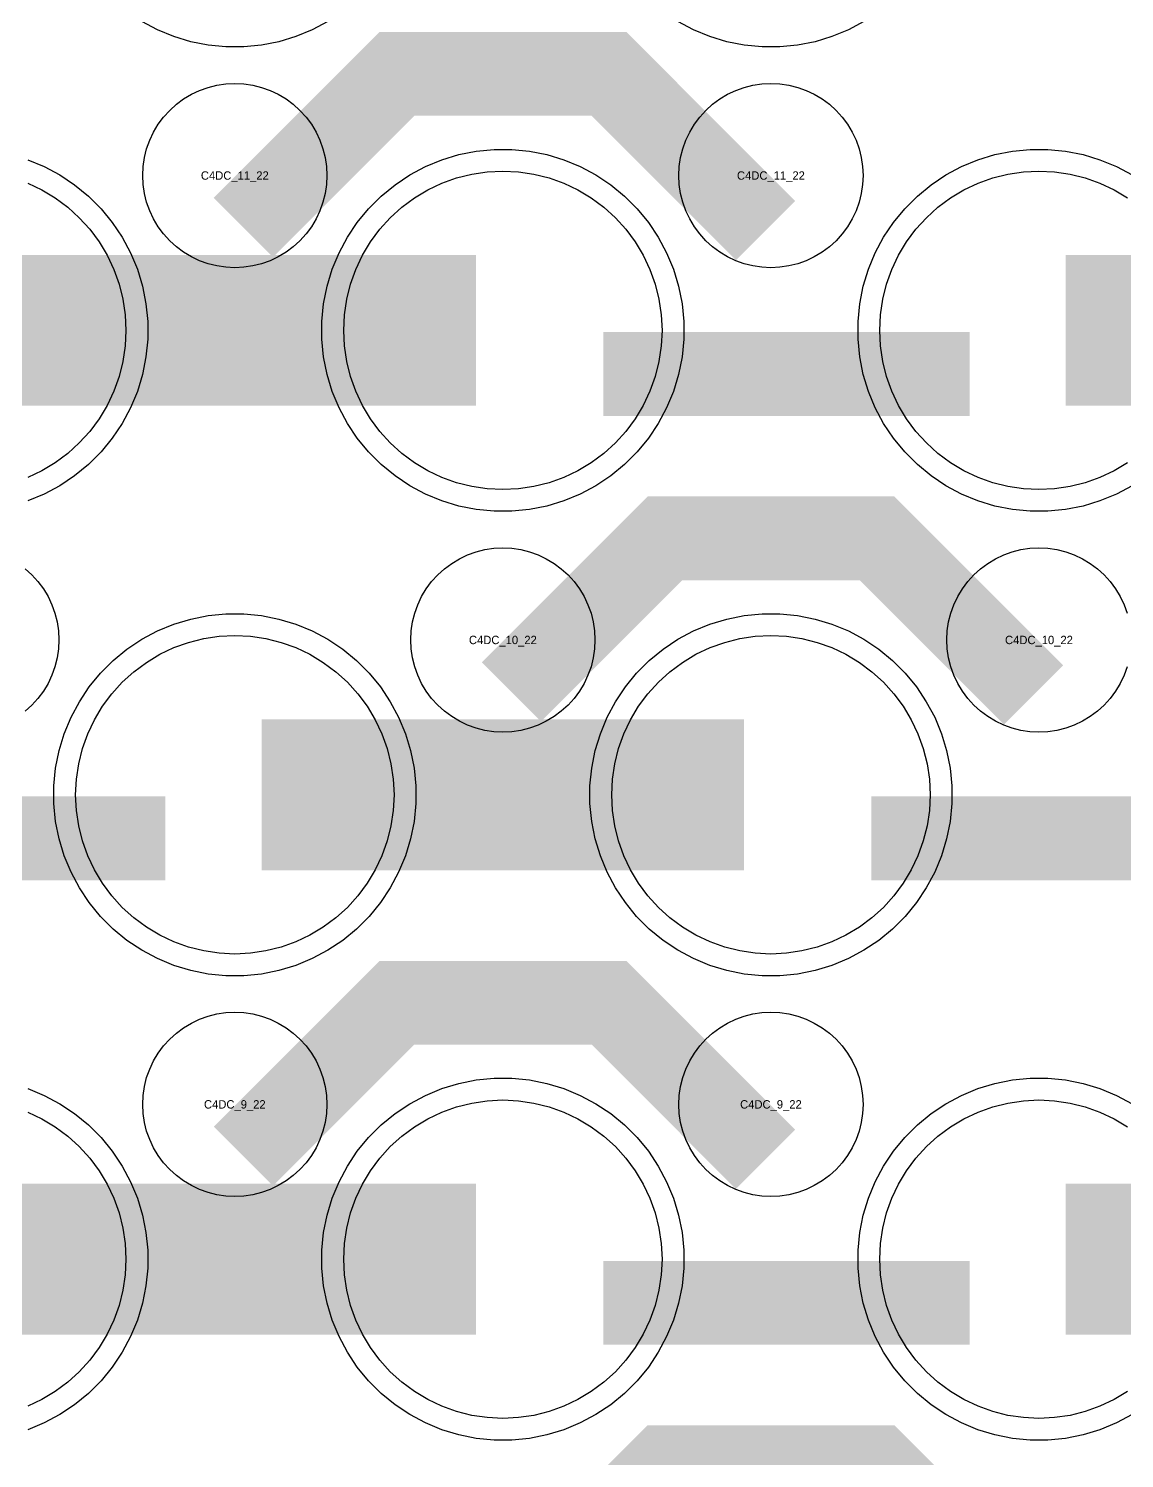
# Model space of a CAD drawing. Extents: x -11880 to 11880, y -14992 to 14992.
# Drawn here: x -5021.5 to -4694.5, y -13651.9 to -13225.3 of the extents above; entities that cross this region are included whole.
import ezdxf
from ezdxf.enums import TextEntityAlignment as Align

# ---------------------------------------------------------------- set-up
doc = ezdxf.new("R2010")
doc.units = 0
doc.header["$MEASUREMENT"] = 0
for name, color, linetype in [('GDS_775_DT_237', 138, 'CONTINUOUS'), ('RDL1_FS', 34, 'CONTINUOUS'), ('RDL_BS', 160, 'CONTINUOUS')]:
    doc.layers.add(name, color=color, linetype=linetype)

msp = doc.modelspace()

# ---------------------------------------------------------------- linework, layer by layer
at = {"layer": 'RDL1_FS'}
for points in [[(-4880, -13362.869), (-4884.657, -13362.64), (-4889.268, -13361.956), (-4893.791, -13360.824), (-4898.181, -13359.252), (-4902.395, -13357.26), (-4906.395, -13354.862), (-4910.14, -13352.084), (-4913.594, -13348.954), (-4916.724, -13345.5), (-4919.502, -13341.755), (-4921.9, -13337.755), (-4923.892, -13333.541), (-4925.464, -13329.151), (-4926.596, -13324.628), (-4927.28, -13320.017), (-4927.509, -13315.36), (-4927.28, -13310.703), (-4926.596, -13306.092), (-4925.464, -13301.569), (-4923.892, -13297.179), (-4921.9, -13292.965), (-4919.502, -13288.965), (-4916.724, -13285.22), (-4913.594, -13281.766), (-4910.14, -13278.636), (-4906.395, -13275.858), (-4902.395, -13273.46), (-4898.181, -13271.468), (-4893.791, -13269.896), (-4889.268, -13268.764), (-4884.657, -13268.08), (-4880, -13267.851), (-4875.343, -13268.08), (-4870.732, -13268.764), (-4866.209, -13269.896), (-4861.819, -13271.468), (-4857.605, -13273.46), (-4853.605, -13275.858), (-4849.86, -13278.636), (-4846.406, -13281.766), (-4843.276, -13285.22), (-4840.498, -13288.965), (-4838.1, -13292.965), (-4836.108, -13297.179), (-4834.536, -13301.569), (-4833.404, -13306.092), (-4832.72, -13310.703), (-4832.491, -13315.36), (-4832.72, -13320.017), (-4833.404, -13324.628), (-4834.536, -13329.151), (-4836.108, -13333.541), (-4838.1, -13337.755), (-4840.498, -13341.755), (-4843.276, -13345.5), (-4846.406, -13348.954), (-4849.86, -13352.084), (-4853.605, -13354.862), (-4857.605, -13357.26), (-4861.819, -13359.252), (-4866.209, -13360.824), (-4870.732, -13361.956), (-4875.343, -13362.64)], [(-4960, -13501.434), (-4964.657, -13501.205), (-4969.268, -13500.521), (-4973.791, -13499.389), (-4978.181, -13497.817), (-4982.395, -13495.825), (-4986.395, -13493.427), (-4990.14, -13490.649), (-4993.594, -13487.519), (-4996.724, -13484.065), (-4999.502, -13480.32), (-5001.9, -13476.32), (-5003.892, -13472.106), (-5005.464, -13467.716), (-5006.596, -13463.193), (-5007.28, -13458.582), (-5007.509, -13453.925), (-5007.28, -13449.268), (-5006.596, -13444.657), (-5005.464, -13440.134), (-5003.892, -13435.744), (-5001.9, -13431.53), (-4999.502, -13427.53), (-4996.724, -13423.785), (-4993.594, -13420.331), (-4990.14, -13417.201), (-4986.395, -13414.423), (-4982.395, -13412.025), (-4978.181, -13410.033), (-4973.791, -13408.461), (-4969.268, -13407.329), (-4964.657, -13406.645), (-4960, -13406.416), (-4955.343, -13406.645), (-4950.732, -13407.329), (-4946.209, -13408.461), (-4941.819, -13410.033), (-4937.605, -13412.025), (-4933.605, -13414.423), (-4929.86, -13417.201), (-4926.406, -13420.331), (-4923.276, -13423.785), (-4920.498, -13427.53), (-4918.1, -13431.53), (-4916.108, -13435.744), (-4914.536, -13440.134), (-4913.404, -13444.657), (-4912.72, -13449.268), (-4912.491, -13453.925), (-4912.72, -13458.582), (-4913.404, -13463.193), (-4914.536, -13467.716), (-4916.108, -13472.106), (-4918.1, -13476.32), (-4920.498, -13480.32), (-4923.276, -13484.065), (-4926.406, -13487.519), (-4929.86, -13490.649), (-4933.605, -13493.427), (-4937.605, -13495.825), (-4941.819, -13497.817), (-4946.209, -13499.389), (-4950.732, -13500.521), (-4955.343, -13501.205)], [(-4800, -13501.434), (-4804.657, -13501.205), (-4809.268, -13500.521), (-4813.791, -13499.389), (-4818.181, -13497.817), (-4822.395, -13495.825), (-4826.395, -13493.427), (-4830.14, -13490.649), (-4833.594, -13487.519), (-4836.724, -13484.065), (-4839.502, -13480.32), (-4841.9, -13476.32), (-4843.892, -13472.106), (-4845.464, -13467.716), (-4846.596, -13463.193), (-4847.28, -13458.582), (-4847.509, -13453.925), (-4847.28, -13449.268), (-4846.596, -13444.657), (-4845.464, -13440.134), (-4843.892, -13435.744), (-4841.9, -13431.53), (-4839.502, -13427.53), (-4836.724, -13423.785), (-4833.594, -13420.331), (-4830.14, -13417.201), (-4826.395, -13414.423), (-4822.395, -13412.025), (-4818.181, -13410.033), (-4813.791, -13408.461), (-4809.268, -13407.329), (-4804.657, -13406.645), (-4800, -13406.416), (-4795.343, -13406.645), (-4790.732, -13407.329), (-4786.209, -13408.461), (-4781.819, -13410.033), (-4777.605, -13412.025), (-4773.605, -13414.423), (-4769.86, -13417.201), (-4766.406, -13420.331), (-4763.276, -13423.785), (-4760.498, -13427.53), (-4758.1, -13431.53), (-4756.108, -13435.744), (-4754.536, -13440.134), (-4753.404, -13444.657), (-4752.72, -13449.268), (-4752.491, -13453.925), (-4752.72, -13458.582), (-4753.404, -13463.193), (-4754.536, -13467.716), (-4756.108, -13472.106), (-4758.1, -13476.32), (-4760.498, -13480.32), (-4763.276, -13484.065), (-4766.406, -13487.519), (-4769.86, -13490.649), (-4773.605, -13493.427), (-4777.605, -13495.825), (-4781.819, -13497.817), (-4786.209, -13499.389), (-4790.732, -13500.521), (-4795.343, -13501.205)]]:
    msp.add_lwpolyline(points, close=True, dxfattribs=at)
for points in [[(-4693.605, -13354.862), (-4697.605, -13357.26), (-4701.819, -13359.252), (-4706.209, -13360.824), (-4710.732, -13361.956), (-4715.343, -13362.64), (-4720, -13362.869), (-4724.657, -13362.64), (-4729.268, -13361.956), (-4733.791, -13360.824), (-4738.181, -13359.252), (-4742.395, -13357.26), (-4746.395, -13354.862), (-4750.14, -13352.084), (-4753.594, -13348.954), (-4756.724, -13345.5), (-4759.502, -13341.755), (-4761.9, -13337.755), (-4763.892, -13333.541), (-4765.464, -13329.151), (-4766.596, -13324.628), (-4767.28, -13320.017), (-4767.509, -13315.36), (-4767.28, -13310.703), (-4766.596, -13306.092), (-4765.464, -13301.569), (-4763.892, -13297.179), (-4761.9, -13292.965), (-4759.502, -13288.965), (-4756.724, -13285.22), (-4753.594, -13281.766), (-4750.14, -13278.636), (-4746.395, -13275.858), (-4742.395, -13273.46), (-4738.181, -13271.468), (-4733.791, -13269.896), (-4729.268, -13268.764), (-4724.657, -13268.08), (-4720, -13267.851), (-4715.343, -13268.08), (-4710.732, -13268.764), (-4706.209, -13269.896), (-4701.819, -13271.468), (-4697.605, -13273.46), (-4693.605, -13275.858)], [(-5021.819, -13271.468), (-5017.605, -13273.46), (-5013.605, -13275.858), (-5009.86, -13278.636), (-5006.406, -13281.766), (-5003.276, -13285.22), (-5000.498, -13288.965), (-4998.1, -13292.965), (-4996.108, -13297.179), (-4994.536, -13301.569), (-4993.404, -13306.092), (-4992.72, -13310.703), (-4992.491, -13315.36), (-4992.72, -13320.017), (-4993.404, -13324.628), (-4994.536, -13329.151), (-4996.108, -13333.541), (-4998.1, -13337.755), (-5000.498, -13341.755), (-5003.276, -13345.5), (-5006.406, -13348.954), (-5009.86, -13352.084), (-5013.605, -13354.862), (-5017.605, -13357.26), (-5021.819, -13359.252)]]:
    msp.add_lwpolyline(points, dxfattribs=at)
for points in [[(-5031.998, -13315.36, 45, 45, 0), (-4959.998, -13315.36, 45, 45, 0)], [(-4959.998, -13315.36, 45, 45, 0), (-4887.998, -13315.36, 45, 45, 0)], [(-4711.998, -13315.36, 45, 45, 0), (-4639.998, -13315.36, 45, 45, 0)], [(-4951.998, -13453.925, 45, 45, 0), (-4879.998, -13453.925, 45, 45, 0)], [(-4879.998, -13453.925, 45, 45, 0), (-4807.998, -13453.925, 45, 45, 0)]]:
    msp.add_lwpolyline(points, format="xyseb", dxfattribs=at)
at = {"layer": 'RDL1_FS', "color": 241, "true_color": 0xf7abae}
for points in [[(-5021.819, -13548.593), (-5017.605, -13550.585), (-5013.605, -13552.983), (-5009.86, -13555.761), (-5006.406, -13558.891), (-5003.276, -13562.345), (-5000.498, -13566.09), (-4998.1, -13570.09), (-4996.108, -13574.304), (-4994.536, -13578.694), (-4993.404, -13583.217), (-4992.72, -13587.828), (-4992.491, -13592.485), (-4992.72, -13597.142), (-4993.404, -13601.753), (-4994.536, -13606.276), (-4996.108, -13610.666), (-4998.1, -13614.88), (-5000.498, -13618.88), (-5003.276, -13622.625), (-5006.406, -13626.079), (-5009.86, -13629.209), (-5013.605, -13631.987), (-5017.605, -13634.385), (-5021.819, -13636.377)], [(-4693.605, -13631.987), (-4697.605, -13634.385), (-4701.819, -13636.377), (-4706.209, -13637.949), (-4710.732, -13639.081), (-4715.343, -13639.765), (-4720, -13639.994), (-4724.657, -13639.765), (-4729.268, -13639.081), (-4733.791, -13637.949), (-4738.181, -13636.377), (-4742.395, -13634.385), (-4746.395, -13631.987), (-4750.14, -13629.209), (-4753.594, -13626.079), (-4756.724, -13622.625), (-4759.502, -13618.88), (-4761.9, -13614.88), (-4763.892, -13610.666), (-4765.464, -13606.276), (-4766.596, -13601.753), (-4767.28, -13597.142), (-4767.509, -13592.485), (-4767.28, -13587.828), (-4766.596, -13583.217), (-4765.464, -13578.694), (-4763.892, -13574.304), (-4761.9, -13570.09), (-4759.502, -13566.09), (-4756.724, -13562.345), (-4753.594, -13558.891), (-4750.14, -13555.761), (-4746.395, -13552.983), (-4742.395, -13550.585), (-4738.181, -13548.593), (-4733.791, -13547.021), (-4729.268, -13545.889), (-4724.657, -13545.205), (-4720, -13544.976), (-4715.343, -13545.205), (-4710.732, -13545.889), (-4706.209, -13547.021), (-4701.819, -13548.593), (-4697.605, -13550.585), (-4693.605, -13552.983)]]:
    msp.add_lwpolyline(points, dxfattribs=at)
msp.add_lwpolyline([(-4880, -13639.994), (-4884.657, -13639.765), (-4889.268, -13639.081), (-4893.791, -13637.949), (-4898.181, -13636.377), (-4902.395, -13634.385), (-4906.395, -13631.987), (-4910.14, -13629.209), (-4913.594, -13626.079), (-4916.724, -13622.625), (-4919.502, -13618.88), (-4921.9, -13614.88), (-4923.892, -13610.666), (-4925.464, -13606.276), (-4926.596, -13601.753), (-4927.28, -13597.142), (-4927.509, -13592.485), (-4927.28, -13587.828), (-4926.596, -13583.217), (-4925.464, -13578.694), (-4923.892, -13574.304), (-4921.9, -13570.09), (-4919.502, -13566.09), (-4916.724, -13562.345), (-4913.594, -13558.891), (-4910.14, -13555.761), (-4906.395, -13552.983), (-4902.395, -13550.585), (-4898.181, -13548.593), (-4893.791, -13547.021), (-4889.268, -13545.889), (-4884.657, -13545.205), (-4880, -13544.976), (-4875.343, -13545.205), (-4870.732, -13545.889), (-4866.209, -13547.021), (-4861.819, -13548.593), (-4857.605, -13550.585), (-4853.605, -13552.983), (-4849.86, -13555.761), (-4846.406, -13558.891), (-4843.276, -13562.345), (-4840.498, -13566.09), (-4838.1, -13570.09), (-4836.108, -13574.304), (-4834.536, -13578.694), (-4833.404, -13583.217), (-4832.72, -13587.828), (-4832.491, -13592.485), (-4832.72, -13597.142), (-4833.404, -13601.753), (-4834.536, -13606.276), (-4836.108, -13610.666), (-4838.1, -13614.88), (-4840.498, -13618.88), (-4843.276, -13622.625), (-4846.406, -13626.079), (-4849.86, -13629.209), (-4853.605, -13631.987), (-4857.605, -13634.385), (-4861.819, -13636.377), (-4866.209, -13637.949), (-4870.732, -13639.081), (-4875.343, -13639.765)], close=True, dxfattribs=at)
for points in [[(-5031.998, -13592.485, 45, 45, 0), (-4959.998, -13592.485, 45, 45, 0)], [(-4959.998, -13592.485, 45, 45, 0), (-4887.998, -13592.485, 45, 45, 0)], [(-4711.998, -13592.485, 45, 45, 0), (-4639.998, -13592.485, 45, 45, 0)]]:
    msp.add_lwpolyline(points, format="xyseb", dxfattribs=at)
at = {"layer": 'RDL_BS'}
for points in [[(-4932.223, -13223.178), (-4936.885, -13225.67), (-4941.795, -13227.701), (-4946.835, -13229.232), (-4952.062, -13230.278), (-4957.356, -13230.795), (-4962.644, -13230.795), (-4967.938, -13230.278), (-4973.165, -13229.232), (-4978.205, -13227.701), (-4983.115, -13225.67), (-4987.777, -13223.178)], [(-4772.223, -13223.178), (-4776.885, -13225.67), (-4781.795, -13227.701), (-4786.835, -13229.232), (-4792.062, -13230.278), (-4797.356, -13230.795), (-4802.644, -13230.795), (-4807.938, -13230.278), (-4813.165, -13229.232), (-4818.205, -13227.701), (-4823.115, -13225.67), (-4827.777, -13223.178)], [(-4692.223, -13361.743), (-4696.885, -13364.235), (-4701.795, -13366.266), (-4706.835, -13367.797), (-4712.062, -13368.843), (-4717.356, -13369.36), (-4722.644, -13369.36), (-4727.938, -13368.843), (-4733.165, -13367.797), (-4738.205, -13366.266), (-4743.115, -13364.235), (-4747.777, -13361.743), (-4752.191, -13358.796), (-4756.292, -13355.434), (-4760.074, -13351.652), (-4763.436, -13347.551), (-4766.383, -13343.137), (-4768.875, -13338.475), (-4770.906, -13333.565), (-4772.437, -13328.525), (-4773.483, -13323.298), (-4774, -13318.004), (-4774, -13312.716), (-4773.483, -13307.422), (-4772.437, -13302.195), (-4770.906, -13297.155), (-4768.875, -13292.245), (-4766.383, -13287.583), (-4763.436, -13283.169), (-4760.074, -13279.068), (-4756.292, -13275.286), (-4752.191, -13271.924), (-4747.777, -13268.977), (-4743.115, -13266.485), (-4738.205, -13264.454), (-4733.165, -13262.923), (-4727.938, -13261.877), (-4722.644, -13261.36), (-4717.356, -13261.36), (-4712.062, -13261.877), (-4706.835, -13262.923), (-4701.795, -13264.454), (-4696.885, -13266.485), (-4692.223, -13268.977)], [(-5021.795, -13264.454), (-5016.885, -13266.485), (-5012.223, -13268.977), (-5007.809, -13271.924), (-5003.708, -13275.286), (-4999.926, -13279.068), (-4996.564, -13283.169), (-4993.617, -13287.583), (-4991.125, -13292.245), (-4989.094, -13297.155), (-4987.563, -13302.195), (-4986.517, -13307.422), (-4986, -13312.716), (-4986, -13318.004), (-4986.517, -13323.298), (-4987.563, -13328.525), (-4989.094, -13333.565), (-4991.125, -13338.475), (-4993.617, -13343.137), (-4996.564, -13347.551), (-4999.926, -13351.652), (-5003.708, -13355.434), (-5007.809, -13358.796), (-5012.223, -13361.743), (-5016.885, -13364.235), (-5021.795, -13366.266)], [(-4693.691, -13415.721), (-4694.598, -13418.256), (-4695.75, -13420.693), (-4697.143, -13423.017), (-4698.746, -13425.18), (-4700.558, -13427.179), (-4702.557, -13428.991), (-4704.72, -13430.594), (-4707.044, -13431.987), (-4709.481, -13433.139), (-4712.016, -13434.046), (-4714.635, -13434.703), (-4717.307, -13435.099), (-4720, -13435.231), (-4722.693, -13435.099), (-4725.365, -13434.703), (-4727.984, -13434.046), (-4730.519, -13433.139), (-4732.956, -13431.987), (-4735.28, -13430.594), (-4737.443, -13428.991), (-4739.442, -13427.179), (-4741.254, -13425.18), (-4742.857, -13423.017), (-4744.25, -13420.693), (-4745.402, -13418.256), (-4746.309, -13415.721), (-4746.966, -13413.102), (-4747.362, -13410.43), (-4747.494, -13407.737), (-4747.362, -13405.044), (-4746.966, -13402.372), (-4746.309, -13399.753), (-4745.402, -13397.218), (-4744.25, -13394.781), (-4742.857, -13392.457), (-4741.254, -13390.294), (-4739.442, -13388.295), (-4737.443, -13386.483), (-4735.28, -13384.88), (-4732.956, -13383.487), (-4730.519, -13382.335), (-4727.984, -13381.428), (-4725.365, -13380.771), (-4722.693, -13380.375), (-4720, -13380.243), (-4717.307, -13380.375), (-4714.635, -13380.771), (-4712.016, -13381.428), (-4709.481, -13382.335), (-4707.044, -13383.487), (-4704.72, -13384.88), (-4702.557, -13386.483), (-4700.558, -13388.295), (-4698.746, -13390.294), (-4697.143, -13392.457), (-4695.75, -13394.781), (-4694.598, -13397.218), (-4693.691, -13399.753)], [(-5022.557, -13386.483), (-5020.558, -13388.295), (-5018.746, -13390.294), (-5017.143, -13392.457), (-5015.75, -13394.781), (-5014.598, -13397.218), (-5013.691, -13399.753), (-5013.034, -13402.372), (-5012.638, -13405.044), (-5012.506, -13407.737), (-5012.638, -13410.43), (-5013.034, -13413.102), (-5013.691, -13415.721), (-5014.598, -13418.256), (-5015.75, -13420.693), (-5017.143, -13423.017), (-5018.746, -13425.18), (-5020.558, -13427.179), (-5022.557, -13428.991)]]:
    msp.add_lwpolyline(points, dxfattribs=at)
for points in [[(-4957.438, -13284.674, 25, 25, 0), (-4911.623, -13238.859, 25, 25, 0), (-4878.07, -13238.859, 25, 25, 0)], [(-4801.599, -13285.573, 25, 25, 0), (-4848.313, -13238.859, 25, 25, 0), (-4878.071, -13238.859, 25, 25, 0)], [(-4849.984, -13328.373, 25, 25, 0), (-4740.719, -13328.373, 25, 25, 0)], [(-4877.438, -13423.239, 25, 25, 0), (-4831.623, -13377.424, 25, 25, 0), (-4798.07, -13377.424, 25, 25, 0)], [(-4721.599, -13424.138, 25, 25, 0), (-4768.313, -13377.424, 25, 25, 0), (-4798.071, -13377.424, 25, 25, 0)], [(-5089.984, -13466.938, 25, 25, 0), (-4980.719, -13466.938, 25, 25, 0)], [(-4769.984, -13466.938, 25, 25, 0), (-4660.719, -13466.938, 25, 25, 0)], [(-4957.438, -13561.799, 25, 25, 0), (-4911.623, -13515.984, 25, 25, 0), (-4878.07, -13515.984, 25, 25, 0)], [(-4801.599, -13562.698, 25, 25, 0), (-4848.313, -13515.984, 25, 25, 0), (-4878.071, -13515.984, 25, 25, 0)], [(-4877.438, -13700.364, 25, 25, 0), (-4831.623, -13654.549, 25, 25, 0), (-4798.07, -13654.549, 25, 25, 0)], [(-4721.599, -13701.263, 25, 25, 0), (-4768.313, -13654.549, 25, 25, 0), (-4798.071, -13654.549, 25, 25, 0)]]:
    msp.add_lwpolyline(points, format="xyseb", dxfattribs=at)
for points in [[(-4960, -13296.666), (-4962.693, -13296.534), (-4965.365, -13296.138), (-4967.984, -13295.481), (-4970.519, -13294.574), (-4972.956, -13293.422), (-4975.28, -13292.029), (-4977.443, -13290.426), (-4979.442, -13288.614), (-4981.254, -13286.615), (-4982.857, -13284.452), (-4984.25, -13282.128), (-4985.402, -13279.691), (-4986.309, -13277.156), (-4986.966, -13274.537), (-4987.362, -13271.865), (-4987.494, -13269.172), (-4987.362, -13266.479), (-4986.966, -13263.807), (-4986.309, -13261.188), (-4985.402, -13258.653), (-4984.25, -13256.216), (-4982.857, -13253.892), (-4981.254, -13251.729), (-4979.442, -13249.73), (-4977.443, -13247.918), (-4975.28, -13246.315), (-4972.956, -13244.922), (-4970.519, -13243.77), (-4967.984, -13242.863), (-4965.365, -13242.206), (-4962.693, -13241.81), (-4960, -13241.678), (-4957.307, -13241.81), (-4954.635, -13242.206), (-4952.016, -13242.863), (-4949.481, -13243.77), (-4947.044, -13244.922), (-4944.72, -13246.315), (-4942.557, -13247.918), (-4940.558, -13249.73), (-4938.746, -13251.729), (-4937.143, -13253.892), (-4935.75, -13256.216), (-4934.598, -13258.653), (-4933.691, -13261.188), (-4933.034, -13263.807), (-4932.638, -13266.479), (-4932.506, -13269.172), (-4932.638, -13271.865), (-4933.034, -13274.537), (-4933.691, -13277.156), (-4934.598, -13279.691), (-4935.75, -13282.128), (-4937.143, -13284.452), (-4938.746, -13286.615), (-4940.558, -13288.614), (-4942.557, -13290.426), (-4944.72, -13292.029), (-4947.044, -13293.422), (-4949.481, -13294.574), (-4952.016, -13295.481), (-4954.635, -13296.138), (-4957.307, -13296.534)], [(-4800, -13296.666), (-4802.693, -13296.534), (-4805.365, -13296.138), (-4807.984, -13295.481), (-4810.519, -13294.574), (-4812.956, -13293.422), (-4815.28, -13292.029), (-4817.443, -13290.426), (-4819.442, -13288.614), (-4821.254, -13286.615), (-4822.857, -13284.452), (-4824.25, -13282.128), (-4825.402, -13279.691), (-4826.309, -13277.156), (-4826.966, -13274.537), (-4827.362, -13271.865), (-4827.494, -13269.172), (-4827.362, -13266.479), (-4826.966, -13263.807), (-4826.309, -13261.188), (-4825.402, -13258.653), (-4824.25, -13256.216), (-4822.857, -13253.892), (-4821.254, -13251.729), (-4819.442, -13249.73), (-4817.443, -13247.918), (-4815.28, -13246.315), (-4812.956, -13244.922), (-4810.519, -13243.77), (-4807.984, -13242.863), (-4805.365, -13242.206), (-4802.693, -13241.81), (-4800, -13241.678), (-4797.307, -13241.81), (-4794.635, -13242.206), (-4792.016, -13242.863), (-4789.481, -13243.77), (-4787.044, -13244.922), (-4784.72, -13246.315), (-4782.557, -13247.918), (-4780.558, -13249.73), (-4778.746, -13251.729), (-4777.143, -13253.892), (-4775.75, -13256.216), (-4774.598, -13258.653), (-4773.691, -13261.188), (-4773.034, -13263.807), (-4772.638, -13266.479), (-4772.506, -13269.172), (-4772.638, -13271.865), (-4773.034, -13274.537), (-4773.691, -13277.156), (-4774.598, -13279.691), (-4775.75, -13282.128), (-4777.143, -13284.452), (-4778.746, -13286.615), (-4780.558, -13288.614), (-4782.557, -13290.426), (-4784.72, -13292.029), (-4787.044, -13293.422), (-4789.481, -13294.574), (-4792.016, -13295.481), (-4794.635, -13296.138), (-4797.307, -13296.534)], [(-4882.644, -13369.36), (-4887.938, -13368.843), (-4893.165, -13367.797), (-4898.205, -13366.266), (-4903.115, -13364.235), (-4907.777, -13361.743), (-4912.191, -13358.796), (-4916.292, -13355.434), (-4920.074, -13351.652), (-4923.436, -13347.551), (-4926.383, -13343.137), (-4928.875, -13338.475), (-4930.906, -13333.565), (-4932.437, -13328.525), (-4933.483, -13323.298), (-4934, -13318.004), (-4934, -13312.716), (-4933.483, -13307.422), (-4932.437, -13302.195), (-4930.906, -13297.155), (-4928.875, -13292.245), (-4926.383, -13287.583), (-4923.436, -13283.169), (-4920.074, -13279.068), (-4916.292, -13275.286), (-4912.191, -13271.924), (-4907.777, -13268.977), (-4903.115, -13266.485), (-4898.205, -13264.454), (-4893.165, -13262.923), (-4887.938, -13261.877), (-4882.644, -13261.36), (-4877.356, -13261.36), (-4872.062, -13261.877), (-4866.835, -13262.923), (-4861.795, -13264.454), (-4856.885, -13266.485), (-4852.223, -13268.977), (-4847.809, -13271.924), (-4843.708, -13275.286), (-4839.926, -13279.068), (-4836.564, -13283.169), (-4833.617, -13287.583), (-4831.125, -13292.245), (-4829.094, -13297.155), (-4827.563, -13302.195), (-4826.517, -13307.422), (-4826, -13312.716), (-4826, -13318.004), (-4826.517, -13323.298), (-4827.563, -13328.525), (-4829.094, -13333.565), (-4831.125, -13338.475), (-4833.617, -13343.137), (-4836.564, -13347.551), (-4839.926, -13351.652), (-4843.708, -13355.434), (-4847.809, -13358.796), (-4852.223, -13361.743), (-4856.885, -13364.235), (-4861.795, -13366.266), (-4866.835, -13367.797), (-4872.062, -13368.843), (-4877.356, -13369.36)], [(-4880, -13435.231), (-4882.693, -13435.099), (-4885.365, -13434.703), (-4887.984, -13434.046), (-4890.519, -13433.139), (-4892.956, -13431.987), (-4895.28, -13430.594), (-4897.443, -13428.991), (-4899.442, -13427.179), (-4901.254, -13425.18), (-4902.857, -13423.017), (-4904.25, -13420.693), (-4905.402, -13418.256), (-4906.309, -13415.721), (-4906.966, -13413.102), (-4907.362, -13410.43), (-4907.494, -13407.737), (-4907.362, -13405.044), (-4906.966, -13402.372), (-4906.309, -13399.753), (-4905.402, -13397.218), (-4904.25, -13394.781), (-4902.857, -13392.457), (-4901.254, -13390.294), (-4899.442, -13388.295), (-4897.443, -13386.483), (-4895.28, -13384.88), (-4892.956, -13383.487), (-4890.519, -13382.335), (-4887.984, -13381.428), (-4885.365, -13380.771), (-4882.693, -13380.375), (-4880, -13380.243), (-4877.307, -13380.375), (-4874.635, -13380.771), (-4872.016, -13381.428), (-4869.481, -13382.335), (-4867.044, -13383.487), (-4864.72, -13384.88), (-4862.557, -13386.483), (-4860.558, -13388.295), (-4858.746, -13390.294), (-4857.143, -13392.457), (-4855.75, -13394.781), (-4854.598, -13397.218), (-4853.691, -13399.753), (-4853.034, -13402.372), (-4852.638, -13405.044), (-4852.506, -13407.737), (-4852.638, -13410.43), (-4853.034, -13413.102), (-4853.691, -13415.721), (-4854.598, -13418.256), (-4855.75, -13420.693), (-4857.143, -13423.017), (-4858.746, -13425.18), (-4860.558, -13427.179), (-4862.557, -13428.991), (-4864.72, -13430.594), (-4867.044, -13431.987), (-4869.481, -13433.139), (-4872.016, -13434.046), (-4874.635, -13434.703), (-4877.307, -13435.099)], [(-4962.644, -13507.925), (-4967.938, -13507.408), (-4973.165, -13506.362), (-4978.205, -13504.831), (-4983.115, -13502.8), (-4987.777, -13500.308), (-4992.191, -13497.361), (-4996.292, -13493.999), (-5000.074, -13490.217), (-5003.436, -13486.116), (-5006.383, -13481.702), (-5008.875, -13477.04), (-5010.906, -13472.13), (-5012.437, -13467.09), (-5013.483, -13461.863), (-5014, -13456.569), (-5014, -13451.281), (-5013.483, -13445.987), (-5012.437, -13440.76), (-5010.906, -13435.72), (-5008.875, -13430.81), (-5006.383, -13426.148), (-5003.436, -13421.734), (-5000.074, -13417.633), (-4996.292, -13413.851), (-4992.191, -13410.489), (-4987.777, -13407.542), (-4983.115, -13405.05), (-4978.205, -13403.019), (-4973.165, -13401.488), (-4967.938, -13400.442), (-4962.644, -13399.925), (-4957.356, -13399.925), (-4952.062, -13400.442), (-4946.835, -13401.488), (-4941.795, -13403.019), (-4936.885, -13405.05), (-4932.223, -13407.542), (-4927.809, -13410.489), (-4923.708, -13413.851), (-4919.926, -13417.633), (-4916.564, -13421.734), (-4913.617, -13426.148), (-4911.125, -13430.81), (-4909.094, -13435.72), (-4907.563, -13440.76), (-4906.517, -13445.987), (-4906, -13451.281), (-4906, -13456.569), (-4906.517, -13461.863), (-4907.563, -13467.09), (-4909.094, -13472.13), (-4911.125, -13477.04), (-4913.617, -13481.702), (-4916.564, -13486.116), (-4919.926, -13490.217), (-4923.708, -13493.999), (-4927.809, -13497.361), (-4932.223, -13500.308), (-4936.885, -13502.8), (-4941.795, -13504.831), (-4946.835, -13506.362), (-4952.062, -13507.408), (-4957.356, -13507.925)], [(-4802.644, -13507.925), (-4807.938, -13507.408), (-4813.165, -13506.362), (-4818.205, -13504.831), (-4823.115, -13502.8), (-4827.777, -13500.308), (-4832.191, -13497.361), (-4836.292, -13493.999), (-4840.074, -13490.217), (-4843.436, -13486.116), (-4846.383, -13481.702), (-4848.875, -13477.04), (-4850.906, -13472.13), (-4852.437, -13467.09), (-4853.483, -13461.863), (-4854, -13456.569), (-4854, -13451.281), (-4853.483, -13445.987), (-4852.437, -13440.76), (-4850.906, -13435.72), (-4848.875, -13430.81), (-4846.383, -13426.148), (-4843.436, -13421.734), (-4840.074, -13417.633), (-4836.292, -13413.851), (-4832.191, -13410.489), (-4827.777, -13407.542), (-4823.115, -13405.05), (-4818.205, -13403.019), (-4813.165, -13401.488), (-4807.938, -13400.442), (-4802.644, -13399.925), (-4797.356, -13399.925), (-4792.062, -13400.442), (-4786.835, -13401.488), (-4781.795, -13403.019), (-4776.885, -13405.05), (-4772.223, -13407.542), (-4767.809, -13410.489), (-4763.708, -13413.851), (-4759.926, -13417.633), (-4756.564, -13421.734), (-4753.617, -13426.148), (-4751.125, -13430.81), (-4749.094, -13435.72), (-4747.563, -13440.76), (-4746.517, -13445.987), (-4746, -13451.281), (-4746, -13456.569), (-4746.517, -13461.863), (-4747.563, -13467.09), (-4749.094, -13472.13), (-4751.125, -13477.04), (-4753.617, -13481.702), (-4756.564, -13486.116), (-4759.926, -13490.217), (-4763.708, -13493.999), (-4767.809, -13497.361), (-4772.223, -13500.308), (-4776.885, -13502.8), (-4781.795, -13504.831), (-4786.835, -13506.362), (-4792.062, -13507.408), (-4797.356, -13507.925)], [(-4960, -13573.791), (-4962.693, -13573.659), (-4965.365, -13573.263), (-4967.984, -13572.606), (-4970.519, -13571.699), (-4972.956, -13570.547), (-4975.28, -13569.154), (-4977.443, -13567.551), (-4979.442, -13565.739), (-4981.254, -13563.74), (-4982.857, -13561.577), (-4984.25, -13559.253), (-4985.402, -13556.816), (-4986.309, -13554.281), (-4986.966, -13551.662), (-4987.362, -13548.99), (-4987.494, -13546.297), (-4987.362, -13543.604), (-4986.966, -13540.932), (-4986.309, -13538.313), (-4985.402, -13535.778), (-4984.25, -13533.341), (-4982.857, -13531.017), (-4981.254, -13528.854), (-4979.442, -13526.855), (-4977.443, -13525.043), (-4975.28, -13523.44), (-4972.956, -13522.047), (-4970.519, -13520.895), (-4967.984, -13519.988), (-4965.365, -13519.331), (-4962.693, -13518.935), (-4960, -13518.803), (-4957.307, -13518.935), (-4954.635, -13519.331), (-4952.016, -13519.988), (-4949.481, -13520.895), (-4947.044, -13522.047), (-4944.72, -13523.44), (-4942.557, -13525.043), (-4940.558, -13526.855), (-4938.746, -13528.854), (-4937.143, -13531.017), (-4935.75, -13533.341), (-4934.598, -13535.778), (-4933.691, -13538.313), (-4933.034, -13540.932), (-4932.638, -13543.604), (-4932.506, -13546.297), (-4932.638, -13548.99), (-4933.034, -13551.662), (-4933.691, -13554.281), (-4934.598, -13556.816), (-4935.75, -13559.253), (-4937.143, -13561.577), (-4938.746, -13563.74), (-4940.558, -13565.739), (-4942.557, -13567.551), (-4944.72, -13569.154), (-4947.044, -13570.547), (-4949.481, -13571.699), (-4952.016, -13572.606), (-4954.635, -13573.263), (-4957.307, -13573.659)], [(-4800, -13573.791), (-4802.693, -13573.659), (-4805.365, -13573.263), (-4807.984, -13572.606), (-4810.519, -13571.699), (-4812.956, -13570.547), (-4815.28, -13569.154), (-4817.443, -13567.551), (-4819.442, -13565.739), (-4821.254, -13563.74), (-4822.857, -13561.577), (-4824.25, -13559.253), (-4825.402, -13556.816), (-4826.309, -13554.281), (-4826.966, -13551.662), (-4827.362, -13548.99), (-4827.494, -13546.297), (-4827.362, -13543.604), (-4826.966, -13540.932), (-4826.309, -13538.313), (-4825.402, -13535.778), (-4824.25, -13533.341), (-4822.857, -13531.017), (-4821.254, -13528.854), (-4819.442, -13526.855), (-4817.443, -13525.043), (-4815.28, -13523.44), (-4812.956, -13522.047), (-4810.519, -13520.895), (-4807.984, -13519.988), (-4805.365, -13519.331), (-4802.693, -13518.935), (-4800, -13518.803), (-4797.307, -13518.935), (-4794.635, -13519.331), (-4792.016, -13519.988), (-4789.481, -13520.895), (-4787.044, -13522.047), (-4784.72, -13523.44), (-4782.557, -13525.043), (-4780.558, -13526.855), (-4778.746, -13528.854), (-4777.143, -13531.017), (-4775.75, -13533.341), (-4774.598, -13535.778), (-4773.691, -13538.313), (-4773.034, -13540.932), (-4772.638, -13543.604), (-4772.506, -13546.297), (-4772.638, -13548.99), (-4773.034, -13551.662), (-4773.691, -13554.281), (-4774.598, -13556.816), (-4775.75, -13559.253), (-4777.143, -13561.577), (-4778.746, -13563.74), (-4780.558, -13565.739), (-4782.557, -13567.551), (-4784.72, -13569.154), (-4787.044, -13570.547), (-4789.481, -13571.699), (-4792.016, -13572.606), (-4794.635, -13573.263), (-4797.307, -13573.659)]]:
    msp.add_lwpolyline(points, close=True, dxfattribs=at)
at = {"layer": 'RDL_BS', "color": 241, "true_color": 0xf7abae}
msp.add_lwpolyline([(-4882.644, -13646.485), (-4887.938, -13645.968), (-4893.165, -13644.922), (-4898.205, -13643.391), (-4903.115, -13641.36), (-4907.777, -13638.868), (-4912.191, -13635.921), (-4916.292, -13632.559), (-4920.074, -13628.777), (-4923.436, -13624.676), (-4926.383, -13620.262), (-4928.875, -13615.6), (-4930.906, -13610.69), (-4932.437, -13605.65), (-4933.483, -13600.423), (-4934, -13595.129), (-4934, -13589.841), (-4933.483, -13584.547), (-4932.437, -13579.32), (-4930.906, -13574.28), (-4928.875, -13569.37), (-4926.383, -13564.708), (-4923.436, -13560.294), (-4920.074, -13556.193), (-4916.292, -13552.411), (-4912.191, -13549.049), (-4907.777, -13546.102), (-4903.115, -13543.61), (-4898.205, -13541.579), (-4893.165, -13540.048), (-4887.938, -13539.002), (-4882.644, -13538.485), (-4877.356, -13538.485), (-4872.062, -13539.002), (-4866.835, -13540.048), (-4861.795, -13541.579), (-4856.885, -13543.61), (-4852.223, -13546.102), (-4847.809, -13549.049), (-4843.708, -13552.411), (-4839.926, -13556.193), (-4836.564, -13560.294), (-4833.617, -13564.708), (-4831.125, -13569.37), (-4829.094, -13574.28), (-4827.563, -13579.32), (-4826.517, -13584.547), (-4826, -13589.841), (-4826, -13595.129), (-4826.517, -13600.423), (-4827.563, -13605.65), (-4829.094, -13610.69), (-4831.125, -13615.6), (-4833.617, -13620.262), (-4836.564, -13624.676), (-4839.926, -13628.777), (-4843.708, -13632.559), (-4847.809, -13635.921), (-4852.223, -13638.868), (-4856.885, -13641.36), (-4861.795, -13643.391), (-4866.835, -13644.922), (-4872.062, -13645.968), (-4877.356, -13646.485)], close=True, dxfattribs=at)
for points in [[(-4692.223, -13638.868), (-4696.885, -13641.36), (-4701.795, -13643.391), (-4706.835, -13644.922), (-4712.062, -13645.968), (-4717.356, -13646.485), (-4722.644, -13646.485), (-4727.938, -13645.968), (-4733.165, -13644.922), (-4738.205, -13643.391), (-4743.115, -13641.36), (-4747.777, -13638.868), (-4752.191, -13635.921), (-4756.292, -13632.559), (-4760.074, -13628.777), (-4763.436, -13624.676), (-4766.383, -13620.262), (-4768.875, -13615.6), (-4770.906, -13610.69), (-4772.437, -13605.65), (-4773.483, -13600.423), (-4774, -13595.129), (-4774, -13589.841), (-4773.483, -13584.547), (-4772.437, -13579.32), (-4770.906, -13574.28), (-4768.875, -13569.37), (-4766.383, -13564.708), (-4763.436, -13560.294), (-4760.074, -13556.193), (-4756.292, -13552.411), (-4752.191, -13549.049), (-4747.777, -13546.102), (-4743.115, -13543.61), (-4738.205, -13541.579), (-4733.165, -13540.048), (-4727.938, -13539.002), (-4722.644, -13538.485), (-4717.356, -13538.485), (-4712.062, -13539.002), (-4706.835, -13540.048), (-4701.795, -13541.579), (-4696.885, -13543.61), (-4692.223, -13546.102)], [(-5021.795, -13541.579), (-5016.885, -13543.61), (-5012.223, -13546.102), (-5007.809, -13549.049), (-5003.708, -13552.411), (-4999.926, -13556.193), (-4996.564, -13560.294), (-4993.617, -13564.708), (-4991.125, -13569.37), (-4989.094, -13574.28), (-4987.563, -13579.32), (-4986.517, -13584.547), (-4986, -13589.841), (-4986, -13595.129), (-4986.517, -13600.423), (-4987.563, -13605.65), (-4989.094, -13610.69), (-4991.125, -13615.6), (-4993.617, -13620.262), (-4996.564, -13624.676), (-4999.926, -13628.777), (-5003.708, -13632.559), (-5007.809, -13635.921), (-5012.223, -13638.868), (-5016.885, -13641.36), (-5021.795, -13643.391)]]:
    msp.add_lwpolyline(points, dxfattribs=at)
msp.add_lwpolyline([(-4849.984, -13605.498, 25, 25, 0), (-4740.719, -13605.498, 25, 25, 0)], format="xyseb", dxfattribs=at)

# ---------------------------------------------------------------- texts
at = {"layer": 'GDS_775_DT_237'}
for s, p in [('C4DC_11_22', (-4960, -13269.172)), ('C4DC_11_22', (-4960, -13269.172)), ('C4DC_11_22', (-4800, -13269.172)), ('C4DC_11_22', (-4800, -13269.172)), ('C4DC_10_22', (-4880, -13407.737)), ('C4DC_10_22', (-4880, -13407.737)), ('C4DC_10_22', (-4720, -13407.737)), ('C4DC_10_22', (-4720, -13407.737)), ('C4DC_9_22', (-4960, -13546.297)), ('C4DC_9_22', (-4960, -13546.297)), ('C4DC_9_22', (-4800, -13546.297)), ('C4DC_9_22', (-4800, -13546.297))]:
    msp.add_text(s, height=2.5, dxfattribs=at).set_placement(p, align=Align.MIDDLE_CENTER)

doc.saveas('drawing.dxf')
